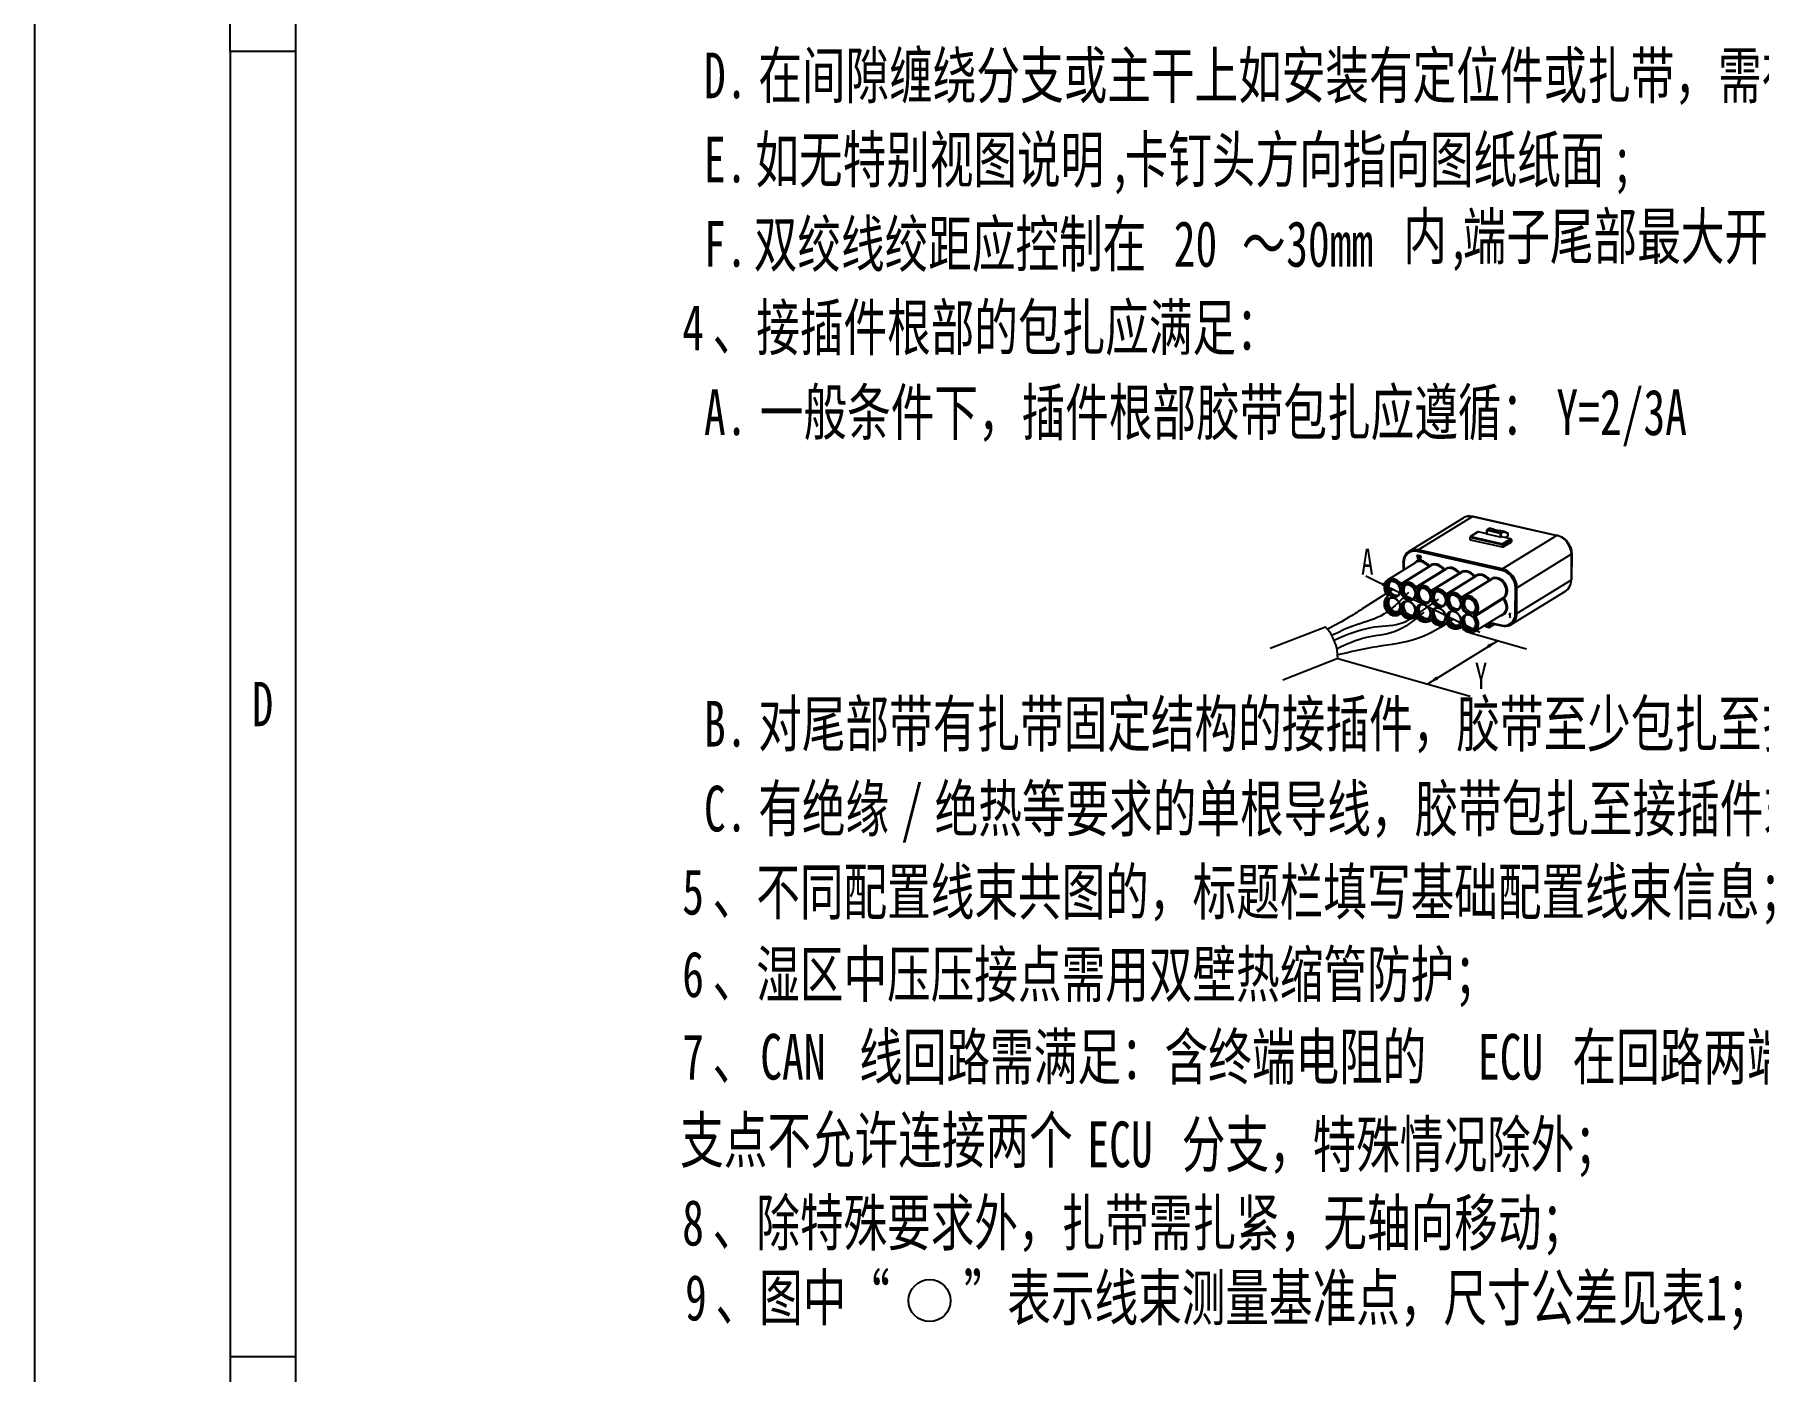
# Model space of a CAD drawing. Header units: inches. Extents: x 47316 to 59086, y 3141 to 11743.
# Drawn here: x 47316.3 to 47448.4, y 7289.1 to 7391.5 of the extents above; entities that cross this region are included whole.
import ezdxf

# ---------------------------------------------------------------- set-up
doc = ezdxf.new("R2010")
doc.units = ezdxf.units.IN
doc.header["$MEASUREMENT"] = 0
doc.styles.add('MtX_SimSun', font='')
doc.styles.get("Standard").update_dxf_attribs({"font": ''})
doc.styles.get('MtX_SimSun').set_extended_font_data('SimSun')
doc.styles.get('Standard').set_extended_font_data('SimSun')

msp = doc.modelspace()

# ---------------------------------------------------------------- hatches: boundary and pattern name
at = {"lineweight": -3}
h = msp.add_hatch(color=0, dxfattribs=at)
h.dxf.hatch_style = 2
h.paths.add_polyline_path([(47419.68, 7349.52), (47420.4, 7349), (47419.56, 7349.26)])
h = msp.add_hatch(color=0, dxfattribs=at)
h.dxf.hatch_style = 2
h.paths.add_polyline_path([(47425.91, 7346.45), (47425.06, 7346.7), (47425.78, 7346.19)])
h = msp.add_hatch(color=0, dxfattribs=at)
h.dxf.hatch_style = 2
h.paths.add_polyline_path([(47427.62, 7344.73), (47428.45, 7345.06), (47427.78, 7344.49)])
h = msp.add_hatch(color=0, dxfattribs=at)
h.dxf.hatch_style = 2
h.paths.add_polyline_path([(47423.72, 7342.32), (47423.06, 7341.73), (47423.87, 7342.08)])

# ---------------------------------------------------------------- linework, layer by layer
at = {"color": 0, "lineweight": -3}
for p, q in [((47316.34, 7710.2), (47316.34, 6869.2)), ((47336.34, 7690.2), (47336.34, 6890.2)), ((47331.34, 7390.2), (47331.34, 7437.37)), ((47336.34, 7390.2), (47331.34, 7390.2)), ((47331.34, 7390.2), (47331.34, 6890.2)), ((47421.65, 7351.9), (47425.81, 7354.47)), ((47422.33, 7352), (47426.49, 7354.57)), ((47425.81, 7354.47), (47425.92, 7354.53)), ((47425.92, 7354.53), (47426.05, 7354.57)), ((47426.05, 7354.57), (47426.18, 7354.6)), ((47426.18, 7354.6), (47426.33, 7354.6)), ((47426.33, 7354.6), (47426.48, 7354.59)), ((47426.48, 7354.59), (47426.53, 7354.58)), ((47426.49, 7354.57), (47432.97, 7353.11)), ((47426.53, 7354.58), (47433.01, 7353.12)), ((47426.31, 7352.98), (47426.31, 7352.8)), ((47426.9, 7353.38), (47426.33, 7353.03)), ((47426.34, 7352.96), (47426.33, 7352.78)), ((47426.33, 7352.78), (47428.78, 7352.23)), ((47426.34, 7352.96), (47428.78, 7352.41)), ((47426.94, 7353.38), (47426.37, 7353.03)), ((47426.37, 7353.03), (47428.81, 7352.48)), ((47427.61, 7353.23), (47426.94, 7353.38)), ((47427.61, 7353.24), (47426.95, 7353.39)), ((47427.61, 7353.22), (47427.6, 7353.5)), ((47427.62, 7353.54), (47427.81, 7353.66)), ((47427.63, 7353.21), (47427.62, 7353.49)), ((47428.62, 7353.26), (47427.62, 7353.49)), ((47428.63, 7352.98), (47427.63, 7353.21)), ((47427.64, 7353.55), (47427.84, 7353.67)), ((47428.65, 7353.32), (47427.64, 7353.55)), ((47427.84, 7353.67), (47428.07, 7353.61)), ((47427.85, 7353.67), (47428.08, 7353.62)), ((47428.01, 7353.58), (47428.07, 7353.61)), ((47428.55, 7353.46), (47428.01, 7353.58)), ((47428.54, 7353.46), (47428.03, 7353.58)), ((47428.09, 7353.61), (47428.08, 7353.62)), ((47428.09, 7353.61), (47428.32, 7353.51)), ((47428.1, 7353.56), (47428.11, 7353.56)), ((47428.11, 7353.56), (47428.12, 7353.56)), ((47428.58, 7353.49), (47428.54, 7353.46)), ((47428.61, 7353.49), (47428.55, 7353.46)), ((47428.61, 7353.49), (47428.84, 7353.44)), ((47428.62, 7353.49), (47428.85, 7353.44)), ((47428.62, 7353.26), (47428.63, 7352.98)), ((47428.84, 7353.44), (47428.65, 7353.32)), ((47428.88, 7353.39), (47428.68, 7353.27)), ((47428.68, 7353.27), (47428.7, 7352.99)), ((47428.74, 7353.01), (47428.7, 7352.99)), ((47429.42, 7352.86), (47428.74, 7353.01)), ((47429.43, 7352.86), (47428.75, 7353.01)), ((47432.97, 7353.11), (47428.81, 7350.55)), ((47428.81, 7352.48), (47429.42, 7352.86)), ((47428.85, 7353.44), (47428.86, 7353.44)), ((47429.21, 7353.29), (47428.86, 7353.44)), ((47428.86, 7352.24), (47429.47, 7352.61)), ((47428.87, 7352.42), (47429.47, 7352.79)), ((47429.23, 7353.24), (47428.88, 7353.39)), ((47429.23, 7353.08), (47429.02, 7352.95)), ((47429.23, 7353.08), (47429.23, 7353.24)), ((47429.24, 7353.09), (47429.24, 7353.24)), ((47429.47, 7352.79), (47429.47, 7352.61)), ((47429.48, 7352.8), (47429.48, 7352.62)), ((47433.01, 7353.12), (47433.15, 7353.08)), ((47433.15, 7353.08), (47433.31, 7353.01)), ((47433.31, 7353.01), (47433.45, 7352.92)), ((47433.45, 7352.92), (47433.59, 7352.81)), ((47433.59, 7352.81), (47433.72, 7352.69)), ((47433.72, 7352.69), (47433.83, 7352.55)), ((47421.21, 7351.19), (47421.24, 7351.34)), ((47421.24, 7351.34), (47421.29, 7351.48)), ((47421.29, 7351.48), (47421.36, 7351.61)), ((47421.36, 7351.61), (47421.43, 7351.72)), ((47421.43, 7351.72), (47421.53, 7351.82)), ((47421.53, 7351.82), (47421.63, 7351.9)), ((47421.63, 7351.9), (47421.65, 7351.9)), ((47422.29, 7351.59), (47422.25, 7351.55)), ((47422.25, 7351.55), (47422.25, 7351.5)), ((47422.25, 7351.5), (47422.29, 7351.54)), ((47422.28, 7351.52), (47422.25, 7351.5)), ((47428.76, 7350.44), (47422.28, 7351.89)), ((47422.28, 7351.52), (47422.29, 7351.53)), ((47422.31, 7351.6), (47422.29, 7351.59)), ((47422.32, 7351.58), (47422.29, 7351.59)), ((47422.29, 7351.54), (47422.29, 7351.31)), ((47422.29, 7351.31), (47422.32, 7351.3)), ((47422.34, 7351.59), (47422.31, 7351.6)), ((47422.34, 7351.59), (47422.32, 7351.58)), ((47422.32, 7351.3), (47422.32, 7351.58)), ((47422.34, 7351.31), (47422.32, 7351.3)), ((47428.81, 7350.55), (47422.33, 7352)), ((47422.34, 7351.31), (47422.34, 7351.59)), ((47422.51, 7351.43), (47422.36, 7351.32)), ((47422.36, 7351.32), (47422.36, 7351.29)), ((47422.36, 7351.29), (47422.55, 7351.25)), ((47422.39, 7351.54), (47422.37, 7351.53)), ((47422.37, 7351.53), (47422.37, 7351.5)), ((47422.37, 7351.5), (47422.39, 7351.5)), ((47422.42, 7351.56), (47422.39, 7351.54)), ((47422.42, 7351.55), (47422.39, 7351.54)), ((47422.39, 7351.5), (47422.4, 7351.51)), ((47422.42, 7351.51), (47422.39, 7351.5)), ((47422.4, 7351.51), (47422.42, 7351.52)), ((47422.4, 7351.31), (47422.54, 7351.41)), ((47422.43, 7351.32), (47422.4, 7351.31)), ((47422.55, 7351.28), (47422.4, 7351.31)), ((47422.44, 7351.57), (47422.42, 7351.56)), ((47422.44, 7351.57), (47422.42, 7351.55)), ((47422.45, 7351.55), (47422.42, 7351.55)), ((47422.42, 7351.51), (47422.42, 7351.52)), ((47422.42, 7351.52), (47422.45, 7351.52)), ((47422.43, 7351.32), (47422.56, 7351.42)), ((47422.58, 7351.29), (47422.43, 7351.32)), ((47422.48, 7351.56), (47422.44, 7351.57)), ((47422.48, 7351.56), (47422.45, 7351.55)), ((47422.47, 7351.54), (47422.45, 7351.55)), ((47422.45, 7351.52), (47422.47, 7351.52)), ((47422.5, 7351.56), (47422.47, 7351.54)), ((47422.51, 7351.53), (47422.47, 7351.54)), ((47422.47, 7351.52), (47422.5, 7351.5)), ((47422.5, 7351.56), (47422.48, 7351.56)), ((47422.53, 7351.54), (47422.5, 7351.56)), ((47422.5, 7351.5), (47422.51, 7351.49)), ((47422.53, 7351.54), (47422.51, 7351.53)), ((47422.53, 7351.51), (47422.51, 7351.53)), ((47422.51, 7351.49), (47422.52, 7351.47)), ((47422.52, 7351.46), (47422.51, 7351.43)), ((47422.52, 7351.47), (47422.52, 7351.46)), ((47422.55, 7351.53), (47422.53, 7351.54)), ((47422.55, 7351.53), (47422.53, 7351.51)), ((47422.55, 7351.49), (47422.53, 7351.51)), ((47422.54, 7351.41), (47422.55, 7351.43)), ((47422.56, 7351.42), (47422.54, 7351.41)), ((47422.57, 7351.5), (47422.55, 7351.53)), ((47422.57, 7351.5), (47422.55, 7351.49)), ((47422.55, 7351.46), (47422.55, 7351.49)), ((47422.58, 7351.47), (47422.55, 7351.46)), ((47422.55, 7351.45), (47422.55, 7351.46)), ((47422.58, 7351.46), (47422.55, 7351.45)), ((47422.55, 7351.43), (47422.55, 7351.45)), ((47422.57, 7351.44), (47422.55, 7351.43)), ((47422.58, 7351.29), (47422.55, 7351.28)), ((47422.55, 7351.25), (47422.55, 7351.28)), ((47422.58, 7351.26), (47422.55, 7351.25)), ((47422.56, 7351.42), (47422.57, 7351.44)), ((47422.58, 7351.47), (47422.57, 7351.5)), ((47422.57, 7351.44), (47422.58, 7351.46)), ((47422.58, 7351.46), (47422.58, 7351.47)), ((47422.58, 7351.26), (47422.58, 7351.29)), ((47428.78, 7352.41), (47428.78, 7352.23)), ((47428.87, 7352.42), (47428.86, 7352.24)), ((47429.91, 7349.1), (47434.07, 7351.67)), ((47433.83, 7352.55), (47433.92, 7352.4)), ((47433.92, 7352.4), (47434, 7352.23)), ((47434, 7352.23), (47434.05, 7352.07)), ((47434.05, 7352.07), (47434.09, 7351.89)), ((47434.07, 7351.67), (47434.06, 7349.7)), ((47434.09, 7351.89), (47434.1, 7351.73)), ((47434.1, 7351.7), (47434.09, 7349.73)), ((47434.1, 7351.73), (47434.1, 7351.7)), ((47418.32, 7350.03), (47427.06, 7345.71)), ((47422.15, 7351.04), (47420.02, 7349.72)), ((47423.13, 7350.71), (47421, 7349.4)), ((47423.31, 7350.78), (47421.18, 7349.46)), ((47421.2, 7351.04), (47421.21, 7351.19)), ((47421.2, 7351.04), (47421.2, 7350.45)), ((47421.24, 7351.01), (47421.24, 7350.48)), ((47424.29, 7350.45), (47422.16, 7349.14)), ((47424.47, 7350.51), (47422.34, 7349.2)), ((47425.45, 7350.19), (47423.32, 7348.88)), ((47425.63, 7350.25), (47423.5, 7348.94)), ((47426.61, 7349.93), (47424.48, 7348.62)), ((47426.79, 7349.99), (47424.66, 7348.68)), ((47419.75, 7349.3), (47419.73, 7349.17)), ((47419.73, 7349.17), (47419.74, 7349.04)), ((47419.74, 7349.04), (47419.77, 7348.91)), ((47419.77, 7349.4), (47419.75, 7349.3)), ((47419.82, 7349.51), (47419.77, 7349.4)), ((47419.77, 7348.91), (47419.82, 7348.78)), ((47419.87, 7349.59), (47419.82, 7349.51)), ((47419.82, 7348.78), (47419.89, 7348.65)), ((47419.93, 7349.66), (47419.87, 7349.59)), ((47419.89, 7348.65), (47419.9, 7348.63)), ((47420.02, 7349.72), (47419.93, 7349.66)), ((47421.07, 7349.38), (47421.07, 7349.38)), ((47422.23, 7349.12), (47422.23, 7349.12)), ((47423.39, 7348.86), (47423.39, 7348.86)), ((47427.77, 7349.67), (47425.64, 7348.36)), ((47427.95, 7349.73), (47425.82, 7348.42)), ((47429.47, 7346.29), (47433.63, 7348.85)), ((47429.78, 7347.13), (47429.79, 7349.09)), ((47434.06, 7349.7), (47429.9, 7347.14)), ((47429.9, 7347.14), (47429.91, 7349.1)), ((47433.63, 7348.85), (47433.74, 7348.93)), ((47433.74, 7348.93), (47433.84, 7349.03)), ((47433.84, 7349.03), (47433.92, 7349.14)), ((47433.92, 7349.14), (47433.99, 7349.27)), ((47433.99, 7349.27), (47434.04, 7349.4)), ((47434.04, 7349.4), (47434.07, 7349.55)), ((47434.07, 7349.55), (47434.09, 7349.71)), ((47434.09, 7349.71), (47434.09, 7349.73)), ((47419.76, 7348.12), (47419.73, 7348.02)), ((47419.73, 7348.02), (47419.73, 7347.89)), ((47419.73, 7347.89), (47419.74, 7347.75)), ((47419.74, 7347.75), (47419.77, 7347.62)), ((47419.8, 7348.23), (47419.76, 7348.12)), ((47419.77, 7347.62), (47419.83, 7347.49)), ((47419.85, 7348.32), (47419.8, 7348.23)), ((47419.83, 7347.49), (47419.9, 7347.37)), ((47419.91, 7348.39), (47419.85, 7348.32)), ((47419.9, 7347.37), (47419.98, 7347.26)), ((47419.98, 7348.45), (47419.91, 7348.39)), ((47419.97, 7348.53), (47419.99, 7348.5)), ((47419.99, 7348.45), (47419.98, 7348.45)), ((47419.99, 7348.5), (47419.99, 7348.47)), ((47419.99, 7348.47), (47419.99, 7348.45)), ((47424.55, 7348.6), (47424.55, 7348.6)), ((47425.71, 7348.34), (47425.71, 7348.34)), ((47425.82, 7348.42), (47425.79, 7348.41)), ((47428.85, 7348.33), (47426.72, 7347.02)), ((47428.85, 7348.25), (47426.72, 7346.94)), ((47411.01, 7344.47), (47415.23, 7346.12)), ((47419.98, 7347.26), (47420.08, 7347.17)), ((47420.08, 7347.17), (47420.18, 7347.09)), ((47420.18, 7347.09), (47420.28, 7347.04)), ((47420.28, 7347.04), (47420.4, 7346.99)), ((47420.4, 7346.99), (47420.5, 7346.97)), ((47420.5, 7346.97), (47420.62, 7346.97)), ((47420.62, 7346.97), (47420.72, 7346.98)), ((47420.72, 7346.98), (47420.82, 7347.02)), ((47420.82, 7347.02), (47420.89, 7347.05)), ((47421.03, 7347.14), (47420.89, 7347.05)), ((47421, 7347.14), (47420.99, 7347.13)), ((47421.01, 7347.14), (47421, 7347.14)), ((47421, 7347.14), (47421, 7347.14)), ((47421.03, 7347.14), (47421.01, 7347.14)), ((47421.06, 7347.11), (47421.03, 7347.14)), ((47421.09, 7347.06), (47421.06, 7347.11)), ((47421.19, 7346.95), (47421.09, 7347.06)), ((47421.3, 7346.86), (47421.19, 7346.95)), ((47421.42, 7346.79), (47421.3, 7346.86)), ((47421.52, 7346.75), (47421.42, 7346.79)), ((47421.62, 7346.72), (47421.52, 7346.75)), ((47421.74, 7346.71), (47421.62, 7346.72)), ((47421.85, 7346.72), (47421.74, 7346.71)), ((47421.96, 7346.75), (47421.85, 7346.72)), ((47422.05, 7346.79), (47421.96, 7346.75)), ((47422.19, 7346.88), (47422.05, 7346.79)), ((47422.16, 7346.88), (47422.15, 7346.87)), ((47422.17, 7346.88), (47422.16, 7346.88)), ((47422.16, 7346.88), (47422.16, 7346.88)), ((47422.19, 7346.88), (47422.17, 7346.88)), ((47422.22, 7346.85), (47422.19, 7346.88)), ((47422.25, 7346.8), (47422.22, 7346.85)), ((47422.35, 7346.69), (47422.25, 7346.8)), ((47422.46, 7346.6), (47422.35, 7346.69)), ((47422.58, 7346.53), (47422.46, 7346.6)), ((47422.68, 7346.49), (47422.58, 7346.53)), ((47422.78, 7346.46), (47422.68, 7346.49)), ((47422.9, 7346.45), (47422.78, 7346.46)), ((47423.01, 7346.46), (47422.9, 7346.45)), ((47423.12, 7346.49), (47423.01, 7346.46)), ((47423.21, 7346.53), (47423.12, 7346.49)), ((47423.34, 7346.62), (47423.21, 7346.53)), ((47423.32, 7346.62), (47423.31, 7346.61)), ((47423.33, 7346.62), (47423.32, 7346.62)), ((47423.32, 7346.62), (47423.32, 7346.62)), ((47423.35, 7346.62), (47423.33, 7346.62)), ((47423.38, 7346.59), (47423.35, 7346.62)), ((47423.41, 7346.54), (47423.38, 7346.59)), ((47423.51, 7346.43), (47423.41, 7346.54)), ((47423.61, 7346.34), (47423.51, 7346.43)), ((47423.73, 7346.27), (47423.61, 7346.34)), ((47423.84, 7346.23), (47423.73, 7346.27)), ((47423.94, 7346.2), (47423.84, 7346.23)), ((47424.06, 7346.19), (47423.94, 7346.2)), ((47424.17, 7346.2), (47424.06, 7346.19)), ((47424.28, 7346.23), (47424.17, 7346.2)), ((47424.37, 7346.27), (47424.28, 7346.23)), ((47424.5, 7346.36), (47424.37, 7346.27)), ((47424.48, 7346.36), (47424.47, 7346.35)), ((47424.48, 7346.36), (47424.47, 7346.36)), ((47424.49, 7346.36), (47424.48, 7346.36)), ((47424.51, 7346.36), (47424.49, 7346.36)), ((47424.53, 7346.33), (47424.51, 7346.36)), ((47424.57, 7346.28), (47424.53, 7346.33)), ((47424.66, 7346.17), (47424.57, 7346.28)), ((47424.77, 7346.08), (47424.66, 7346.17)), ((47424.89, 7346.01), (47424.77, 7346.08)), ((47424.99, 7345.97), (47424.89, 7346.01)), ((47425.1, 7345.94), (47424.99, 7345.97)), ((47425.44, 7345.97), (47425.33, 7345.94)), ((47425.53, 7346.01), (47425.44, 7345.97)), ((47425.66, 7346.1), (47425.53, 7346.01)), ((47425.64, 7346.1), (47425.63, 7346.09)), ((47425.64, 7346.1), (47425.63, 7346.1)), ((47425.65, 7346.1), (47425.64, 7346.1)), ((47425.67, 7346.09), (47425.65, 7346.1)), ((47425.69, 7346.07), (47425.67, 7346.09)), ((47425.71, 7346.05), (47425.69, 7346.07)), ((47425.8, 7345.94), (47425.71, 7346.05)), ((47428.81, 7347.06), (47426.68, 7345.75)), ((47427.48, 7346.24), (47427.48, 7346.18)), ((47427.49, 7346.18), (47427.48, 7346.18)), ((47427.48, 7346.18), (47427.48, 7346.18)), ((47427.5, 7346.18), (47427.49, 7346.18)), ((47427.49, 7346.18), (47427.49, 7346.18)), ((47427.53, 7346.18), (47427.5, 7346.18)), ((47427.52, 7346.14), (47427.53, 7346.18)), ((47427.52, 7346.13), (47427.52, 7346.14)), ((47427.53, 7346.13), (47427.52, 7346.13)), ((47427.53, 7346.27), (47427.53, 7346.18)), ((47427.53, 7346.18), (47427.73, 7346.13)), ((47427.53, 7346.13), (47427.78, 7346.07)), ((47427.53, 7346.13), (47427.53, 7346.13)), ((47427.73, 7346.13), (47427.74, 7346.33)), ((47427.73, 7346.13), (47427.75, 7346.1)), ((47427.77, 7346.12), (47427.73, 7346.13)), ((47427.75, 7346.1), (47427.77, 7346.08)), ((47427.8, 7346.11), (47427.77, 7346.12)), ((47427.77, 7346.08), (47427.78, 7346.07)), ((47427.84, 7346.11), (47427.8, 7346.11)), ((47428.21, 7346.31), (47427.84, 7346.08)), ((47427.86, 7346.12), (47427.84, 7346.11)), ((47427.86, 7346.44), (47428.74, 7346.24)), ((47427.86, 7346.34), (47427.92, 7346.37)), ((47427.86, 7346.12), (47427.86, 7346.34)), ((47428.18, 7346.31), (47427.86, 7346.12)), ((47427.89, 7346.38), (47428.77, 7346.18)), ((47428.77, 7346.18), (47428.91, 7346.16)), ((47428.91, 7346.16), (47429.06, 7346.16)), ((47429.06, 7346.16), (47429.2, 7346.18)), ((47429.2, 7346.18), (47429.33, 7346.22)), ((47429.35, 7347.13), (47429.32, 7347.09)), ((47429.32, 7347.09), (47429.32, 7347.04)), ((47429.32, 7347.04), (47429.35, 7347.08)), ((47429.34, 7347.06), (47429.32, 7347.04)), ((47429.33, 7346.22), (47429.45, 7346.27)), ((47429.34, 7347.06), (47429.35, 7347.07)), ((47429.37, 7347.14), (47429.35, 7347.13)), ((47429.38, 7347.12), (47429.35, 7347.13)), ((47429.35, 7347.08), (47429.35, 7346.85)), ((47429.35, 7346.85), (47429.38, 7346.84)), ((47429.4, 7347.13), (47429.37, 7347.14)), ((47429.4, 7347.13), (47429.38, 7347.12)), ((47429.38, 7346.84), (47429.38, 7347.12)), ((47429.4, 7346.85), (47429.38, 7346.84)), ((47429.4, 7346.85), (47429.4, 7347.13)), ((47429.45, 7346.27), (47429.47, 7346.29)), ((47428.45, 7345.05), (47423.05, 7341.73)), ((47425.22, 7345.93), (47425.1, 7345.94)), ((47425.33, 7345.94), (47425.22, 7345.93)), ((47425.9, 7345.85), (47425.8, 7345.94)), ((47426.01, 7345.77), (47425.9, 7345.85)), ((47426.13, 7345.71), (47426.01, 7345.77)), ((47426.25, 7345.68), (47426.13, 7345.71)), ((47426.25, 7345.68), (47430.65, 7344.43)), ((47426.38, 7345.67), (47426.25, 7345.68)), ((47426.48, 7345.67), (47426.38, 7345.67)), ((47426.59, 7345.7), (47426.48, 7345.67)), ((47426.68, 7345.75), (47426.59, 7345.7)), ((47416.18, 7343.68), (47411.97, 7342.03)), ((47416.18, 7343.68), (47426.32, 7340.8)), ((47336.34, 7290.2), (47331.34, 7290.2))]:
    msp.add_line(p, q, dxfattribs=at)
msp.add_circle((47384.91, 7294.5), 1.61, dxfattribs=at)
for centre, radius, start, end in [((47426.37, 7352.98), 0.06, 121.6329, 179.7235), ((47426.93, 7353.33), 0.06, 77.3398, 121.6329), ((47427.64, 7353.5), 0.045, 121.6295, 182.5609), ((47427.84, 7353.62), 0.045, 77.3408, 121.6329), ((47428.02, 7353.49), 0.0846, 77.8028, 95.4351), ((47428.54, 7353.45), 0.0128, 28.1467, 68.043), ((47428.61, 7353.45), 0.045, 77.3391, 121.6329), ((47429.19, 7353.24), 0.045, 359.7235, 66.5659), ((47429.42, 7352.8), 0.06, 359.7235, 77.3391), ((47420.75, 7349.19), 1.02, 213.7071, 220.6121), ((47421.47, 7348.99), 0.558, 121.6507, 135.6047), ((47422.63, 7348.73), 0.558, 121.6507, 135.6047), ((47423.79, 7348.47), 0.558, 121.6507, 135.6047), ((47424.95, 7348.21), 0.558, 121.6507, 135.6047), ((47426.11, 7347.95), 0.56, 124.9232, 135.5891), ((47412.7, 7343.73), 3.48, 359.2553, 43.4381), ((47427.54, 7346.18), 0.0602, 179.7018, 257.3656), ((47427.8, 7346.14), 0.0712, 256.4142, 301.0924), ((47427.89, 7346.36), 0.0184, 71.7983, 111.3566)]:
    msp.add_arc(centre, radius, start, end, dxfattribs=at)
for centre, major_axis, ratio, start_param, end_param in [((47426.49, 7353.37), (0.68, -1.1), 0.798879, 2.479583, 3.141668), ((47426.49, 7354.4), (0.039, 0.176), 0.474432, 0, 0.433465), ((47426.37, 7352.98), (-0.06, 0.0003), 0.369739, 0, 1.034895), ((47426.37, 7352.8), (-0.06, 0.0003), 0.369739, 0, 1.034895), ((47426.37, 7352.98), (-0.0315, 0.0511), 0.798879, 5.621176, 6.283035), ((47426.37, 7352.98), (-0.0131, -0.0586), 0.474432, 3.575058, 5.145854), ((47426.93, 7353.33), (-0.0315, 0.0511), 0.798879, 5.621176, 6.283261), ((47426.93, 7353.33), (0.0131, 0.0586), 0.474432, 0.000118, 0.433465), ((47427.64, 7353.5), (0.045, 0.002), 0.437959, 3.141593, 4.156456), ((47427.65, 7353.22), (-0.045, 0.0001), 0.370411, 0.016104, 1.032687), ((47427.64, 7353.5), (0.0236, -0.0383), 0.798879, 2.479583, 3.141593), ((47427.64, 7353.5), (0.0099, 0.0439), 0.474432, 0.433465, 2.091528), ((47427.84, 7353.62), (0.0236, -0.0383), 0.798879, 2.479583, 3.141668), ((47427.84, 7353.62), (-0.0099, -0.0439), 0.474432, 3.32729, 3.575058), ((47427.84, 7353.62), (-0.0099, -0.0439), 0.474432, 3.141654, 3.264998), ((47428.07, 7353.57), (-0.0099, -0.0439), 0.474432, 3.141654, 3.575058), ((47428.07, 7353.57), (0.0236, -0.0383), 0.798879, 0.908787, 2.479583), ((47428.07, 7353.57), (-0.0179, -0.0413), 0.876721, 1.736241, 3.141708), ((47428.61, 7353.45), (-0.0236, 0.0383), 0.798879, 5.621176, 6.283261), ((47428.61, 7353.45), (0.0099, 0.0439), 0.474432, 0, 0.433465), ((47428.65, 7353.28), (0.0099, 0.0439), 0.474432, 0.433465, 2.091528), ((47428.65, 7353.28), (-0.045, -0.002), 0.437959, 1.014863, 2.58566), ((47428.66, 7352.99), (0.045, -0.0001), 0.370411, 4.17428, 5.745076), ((47428.65, 7353.28), (-0.0236, 0.0383), 0.798879, 4.05038, 5.621176), ((47428.74, 7352.95), (0.0131, 0.0586), 0.474432, 0, 0.433465), ((47428.84, 7353.4), (-0.0236, 0.0383), 0.798879, 4.05038, 5.621176), ((47428.84, 7353.4), (0.0099, 0.0439), 0.474432, 0.21995, 0.433465), ((47428.84, 7353.4), (0.0099, 0.0439), 0.474432, 0, 0.157658), ((47428.84, 7353.4), (0.0179, 0.0413), 0.876721, 4.877833, 6.2833), ((47429.19, 7353.24), (0.0179, 0.0413), 0.876721, 4.877833, 6.283328), ((47429.19, 7353.24), (0.045, -0.0002), 0.369739, 5.747284, 6.283185), ((47429.19, 7353.09), (-0.045, 0.0002), 0.369739, 2.605691, 3.141593), ((47429.42, 7352.8), (0.0131, 0.0586), 0.474432, 0, 0.433465), ((47429.42, 7352.8), (0.0315, -0.0511), 0.798879, 0.908787, 2.479583), ((47429.42, 7352.8), (-0.06, 0.0003), 0.369739, 2.605691, 3.141593), ((47429.42, 7352.62), (-0.06, 0.0003), 0.369739, 2.605691, 3.141593), ((47432.97, 7352.95), (-0.039, -0.176), 0.474432, 3.141593, 3.575058), ((47432.97, 7351.91), (0.68, -1.1), 0.798879, 0.908787, 2.479583), ((47422.28, 7350.78), (0.63, -1.02), 0.798879, 2.479583, 4.05038), ((47422.32, 7350.81), (0.68, -1.1), 0.798879, 2.479583, 3.141668), ((47422.33, 7351.92), (0.0197, 0.0878), 0.474432, 0.433465, 2.004262), ((47428.81, 7352.43), (-0.0131, -0.0586), 0.474432, 3.575058, 5.145854), ((47428.81, 7352.43), (-0.06, 0.0003), 0.369739, 1.034895, 2.605691), ((47428.81, 7352.25), (-0.06, 0.0003), 0.369739, 1.034895, 2.605691), ((47428.81, 7352.43), (0.0315, -0.0511), 0.798879, 0.908787, 2.479583), ((47433.92, 7351.7), (0.18, -0.001), 0.369739, 5.747284, 6.283185), ((47421.29, 7351.04), (-0.09, 0.0004), 0.369739, 0, 1.034895), ((47422.62, 7350.35), (-0.468, 0.76), 0.798879, 4.763533, 6.651951), ((47422.58, 7350.33), (-0.437, 0.709), 0.798879, 4.763533, 6.283214), ((47423.17, 7350.74), (-0.0498, -0.0335), 0.030749, 0.644739, 2.215535), ((47423.17, 7350.74), (-0.0315, 0.0511), 0.798879, 1.621941, 2.370486), ((47423.77, 7350.09), (-0.468, 0.76), 0.798879, 4.763533, 6.478819), ((47423.17, 7350.74), (0.0428, -0.042), 0.590018, 0.605431, 1.42547), ((47423.74, 7350.07), (-0.437, 0.709), 0.798879, 4.763533, 6.283294), ((47424.33, 7350.48), (-0.0498, -0.0335), 0.030749, 0.644739, 2.215535), ((47424.33, 7350.48), (-0.0315, 0.0511), 0.798879, 1.621941, 2.370486), ((47424.93, 7349.82), (-0.468, 0.76), 0.798879, 4.763533, 6.478819), ((47424.33, 7350.48), (0.0428, -0.042), 0.590018, 0.605431, 1.42547), ((47424.9, 7349.81), (-0.437, 0.709), 0.798879, 4.763533, 6.283294), ((47425.49, 7350.22), (-0.0498, -0.0335), 0.030749, 0.644739, 2.215535), ((47425.49, 7350.22), (-0.0315, 0.0511), 0.798879, 1.621941, 2.370486), ((47426.09, 7349.56), (-0.468, 0.76), 0.798879, 4.763533, 6.478819), ((47425.49, 7350.22), (0.0428, -0.042), 0.590018, 0.605431, 1.42547), ((47426.06, 7349.55), (-0.437, 0.709), 0.798879, 4.763533, 6.283294), ((47426.65, 7349.96), (-0.0498, -0.0335), 0.030749, 0.644739, 2.215535), ((47426.65, 7349.96), (-0.0315, 0.0511), 0.798879, 1.621941, 2.370486), ((47427.25, 7349.3), (-0.468, 0.76), 0.798879, 4.763533, 6.478819), ((47426.65, 7349.96), (0.0428, -0.042), 0.590018, 0.605431, 1.42547), ((47427.22, 7349.28), (-0.437, 0.709), 0.798879, 4.763533, 6.283294), ((47428.41, 7349.04), (-0.468, 0.76), 0.798879, 3.192737, 6.478819), ((47428.81, 7350.47), (0.0197, 0.0878), 0.474432, 0.433465, 2.004262), ((47428.76, 7349.32), (0.63, -1.02), 0.798879, 0.908787, 2.479583), ((47428.8, 7349.35), (0.68, -1.1), 0.798879, 0.908787, 2.479583), ((47420.43, 7349), (-0.405, 0.658), 0.798879, 4.763533, 8.049615), ((47420.43, 7349), (0.342, -0.556), 0.798879, 2.479583425205964, 8.762768732385549), ((47420.46, 7349.02), (-0.311, 0.504), 0.798879, 0.000076, 2.479583), ((47420.46, 7349.02), (-0.437, 0.709), 0.798879, 4.763533, 6.283214), ((47420.58, 7349.09), (-0.311, 0.504), 0.798879, 0.153087, 2.988505), ((47420.46, 7349.02), (-0.311, 0.504), 0.798879, 5.621176, 6.283261), ((47420.46, 7349.02), (-0.311, 0.504), 0.798879, 3.141668, 5.621176), ((47420.96, 7349.37), (-0.0498, -0.0335), 0.030749, 3.786331, 5.357128), ((47421.01, 7349.41), (0.063, -0.102), 0.798879, 4.763533, 6.478819), ((47421.04, 7349.43), (-0.0315, 0.0511), 0.798879, 1.621941, 3.141701), ((47421.59, 7348.74), (0.342, -0.556), 0.798879, 2.479583425205964, 8.762768732385549), ((47421.12, 7349.34), (0.0428, -0.042), 0.590018, 3.141476, 4.567062), ((47421.62, 7348.76), (-0.311, 0.504), 0.798879, 0.000076, 2.479583), ((47421.59, 7348.74), (-0.405, 0.658), 0.798879, 4.763533, 6.478819), ((47421.62, 7348.76), (-0.437, 0.709), 0.798879, 4.763533, 6.283067), ((47421.74, 7348.83), (-0.311, 0.504), 0.798879, 0.153087, 2.988505), ((47421.62, 7348.76), (-0.311, 0.504), 0.798879, 5.621176, 6.283261), ((47421.62, 7348.76), (-0.311, 0.504), 0.798879, 3.141668, 5.621176), ((47422.12, 7349.11), (-0.0498, -0.0335), 0.030749, 3.786331, 5.357128), ((47422.17, 7349.15), (0.063, -0.102), 0.798879, 4.763533, 6.478819), ((47422.2, 7349.17), (-0.0315, 0.0511), 0.798879, 1.621941, 3.141701), ((47422.74, 7348.48), (0.342, -0.556), 0.798879, 2.479583425205964, 8.762768732385549), ((47422.28, 7349.08), (0.0428, -0.042), 0.590018, 3.141476, 4.567062), ((47422.78, 7348.5), (-0.311, 0.504), 0.798879, 0.000076, 2.479583), ((47422.74, 7348.48), (-0.405, 0.658), 0.798879, 4.763533, 6.478819), ((47422.78, 7348.5), (-0.437, 0.709), 0.798879, 4.763533, 6.283067), ((47422.9, 7348.57), (-0.311, 0.504), 0.798879, 0.153087, 2.988505), ((47422.78, 7348.5), (-0.311, 0.504), 0.798879, 5.621176, 6.283261), ((47422.78, 7348.5), (-0.311, 0.504), 0.798879, 3.141668, 5.621176), ((47423.28, 7348.85), (-0.0498, -0.0335), 0.030749, 3.786331, 5.357128), ((47423.33, 7348.89), (0.063, -0.102), 0.798879, 4.763533, 6.478819), ((47423.36, 7348.91), (-0.0315, 0.0511), 0.798879, 1.621941, 3.141701), ((47423.9, 7348.22), (0.342, -0.556), 0.798879, 2.479583425205964, 8.762768732385549), ((47423.44, 7348.82), (0.0428, -0.042), 0.590018, 3.141476, 4.567062), ((47423.94, 7348.23), (-0.311, 0.504), 0.798879, 0.000076, 2.479583), ((47423.9, 7348.22), (-0.405, 0.658), 0.798879, 4.763533, 6.478819), ((47423.94, 7348.23), (-0.437, 0.709), 0.798879, 4.763533, 6.283067), ((47424.06, 7348.31), (-0.311, 0.504), 0.798879, 0.153087, 2.988505), ((47423.94, 7348.23), (-0.311, 0.504), 0.798879, 5.621176, 6.283261), ((47423.94, 7348.23), (-0.311, 0.504), 0.798879, 3.141668, 5.621176), ((47424.44, 7348.59), (-0.0498, -0.0335), 0.030749, 3.786331, 5.357128), ((47424.52, 7348.65), (-0.0315, 0.0511), 0.798879, 1.621941, 3.141701), ((47425.06, 7347.96), (0.342, -0.556), 0.798879, 2.479583425205964, 8.762768732385549), ((47425.06, 7347.96), (-0.405, 0.658), 0.798879, 4.763533, 6.478819), ((47425.09, 7347.97), (-0.437, 0.709), 0.798879, 4.763533, 6.283067), ((47426.25, 7347.71), (-0.437, 0.709), 0.798879, 3.192737, 6.283185), ((47427.8, 7349.7), (-0.0498, -0.0335), 0.030749, 0.644739, 2.215535), ((47427.8, 7349.7), (-0.0315, 0.0511), 0.798879, 1.621941, 2.370486), ((47427.8, 7349.7), (0.0428, -0.042), 0.590018, 0.605431, 1.42547), ((47428.38, 7349.02), (-0.437, 0.709), 0.798879, 3.192737, 6.283185), ((47429.83, 7349.12), (0.09, -0.0004), 0.369739, 4.176487, 5.747284), ((47432.96, 7349.95), (0.68, -1.1), 0.798879, 0.000076, 0.908787), ((47433.91, 7349.74), (-0.18, 0.001), 0.369739, 2.605691, 3.141593), ((47420.42, 7347.74), (-0.405, 0.658), 0.798879, 0.051144, 3.337226), ((47420.42, 7347.74), (0.342, -0.556), 0.798879, 5.621176, 11.904361), ((47420.45, 7347.76), (-0.311, 0.504), 0.798879, 0.000076, 2.479583), ((47420.02, 7348.57), (0.0455, 0.0391), 0.116923, 2.206934, 3.141593), ((47420.02, 7348.4), (0.0347, -0.049), 0.600705, 3.103121, 4.673917), ((47419.92, 7348.48), (-0.063, 0.102), 0.798879, 3.192737, 4.908023), ((47420.57, 7347.84), (-0.311, 0.504), 0.798879, 0.153087, 0.908787), ((47420.57, 7347.84), (-0.311, 0.504), 0.798879, 0.908787, 2.988505), ((47420.45, 7347.76), (-0.311, 0.504), 0.798879, 5.621176, 6.283261), ((47420.46, 7349.02), (-0.311, 0.504), 0.798879, 2.479583, 3.141668), ((47420.45, 7347.76), (-0.311, 0.504), 0.798879, 3.141668, 5.621176), ((47421.58, 7347.48), (0.342, -0.556), 0.798879, 5.621176, 11.904361), ((47421.61, 7347.5), (-0.311, 0.504), 0.798879, 0.000076, 2.479583), ((47421.73, 7347.58), (-0.311, 0.504), 0.798879, 0.153087, 0.908787), ((47421.73, 7347.58), (-0.311, 0.504), 0.798879, 0.908787, 2.988505), ((47421.61, 7347.5), (-0.311, 0.504), 0.798879, 5.621176, 6.283261), ((47421.62, 7348.76), (-0.311, 0.504), 0.798879, 2.479583, 3.141668), ((47421.61, 7347.5), (-0.311, 0.504), 0.798879, 3.141668, 5.621176), ((47422.74, 7347.22), (0.342, -0.556), 0.798879, 5.621176, 11.904361), ((47422.77, 7347.24), (-0.311, 0.504), 0.798879, 0.000076, 2.479583), ((47422.89, 7347.32), (-0.311, 0.504), 0.798879, 0.153087, 0.908787), ((47422.89, 7347.32), (-0.311, 0.504), 0.798879, 0.908787, 2.988505), ((47422.77, 7347.24), (-0.311, 0.504), 0.798879, 5.621176, 6.283261), ((47422.78, 7348.5), (-0.311, 0.504), 0.798879, 2.479583, 3.141668), ((47422.77, 7347.24), (-0.311, 0.504), 0.798879, 3.141668, 5.621176), ((47423.9, 7346.96), (0.342, -0.556), 0.798879, 5.621176, 11.904361), ((47423.93, 7346.98), (-0.311, 0.504), 0.798879, 0.000076, 2.479583), ((47424.05, 7347.06), (-0.311, 0.504), 0.798879, 0.153087, 0.908787), ((47423.93, 7346.98), (-0.311, 0.504), 0.798879, 5.621176, 6.283261), ((47423.94, 7348.23), (-0.311, 0.504), 0.798879, 2.479583, 3.141668), ((47423.93, 7346.98), (-0.311, 0.504), 0.798879, 3.141668, 5.621176), ((47424.49, 7348.63), (0.063, -0.102), 0.798879, 4.763533, 6.478819), ((47425.06, 7346.7), (0.342, -0.556), 0.798879, 5.621176, 11.904361), ((47424.6, 7348.56), (0.0428, -0.042), 0.590018, 3.141476, 4.567062), ((47425.09, 7347.97), (-0.311, 0.504), 0.798879, 0.000076, 2.479583), ((47425.22, 7348.05), (-0.311, 0.504), 0.798879, 0.153087, 2.988505), ((47425.09, 7347.97), (-0.311, 0.504), 0.798879, 5.621176, 6.283261), ((47425.09, 7346.72), (-0.311, 0.504), 0.798879, 5.621176, 6.283261), ((47425.09, 7347.97), (-0.311, 0.504), 0.798879, 2.479583, 3.141668), ((47425.09, 7347.97), (-0.311, 0.504), 0.798879, 3.141668, 5.621176), ((47425.6, 7348.33), (-0.0498, -0.0335), 0.030749, 3.786331, 5.357128), ((47425.65, 7348.37), (0.063, -0.102), 0.798879, 4.763533, 6.478819), ((47425.68, 7348.39), (-0.0315, 0.0511), 0.798879, 1.621941, 3.141701), ((47426.22, 7347.69), (0.342, -0.556), 0.798879, 2.479583425205964, 8.762768732385549), ((47425.75, 7348.3), (0.0428, -0.042), 0.590018, 3.141476, 4.567062), ((47426.25, 7347.71), (-0.311, 0.504), 0.798879, 0.000076, 2.479583), ((47426.22, 7347.69), (-0.405, 0.658), 0.798879, 3.192737, 6.478819), ((47426.38, 7347.79), (-0.311, 0.504), 0.798879, 0.153087, 2.988505), ((47426.25, 7347.71), (-0.311, 0.504), 0.798879, 5.621176, 6.283261), ((47426.25, 7347.71), (-0.311, 0.504), 0.798879, 3.141668, 5.621176), ((47428.41, 7347.79), (-0.468, 0.76), 0.798879, 2.772827, 4.908023), ((47428.38, 7347.77), (-0.437, 0.709), 0.798879, 3.141621, 4.908023), ((47428.88, 7348.28), (-0.0315, 0.0511), 0.798879, 0.051144, 1.76643), ((47428.88, 7348.28), (-0.0347, 0.049), 0.600705, 4.673917, 6.244714), ((47428.88, 7348.28), (-0.0455, -0.0391), 0.116923, 0.636138, 2.206934), ((47420.45, 7347.76), (-0.311, 0.504), 0.798879, 2.479583, 3.141668), ((47420.45, 7347.76), (-0.437, 0.709), 0.798879, 3.141593, 3.337226), ((47421, 7347.07), (0.063, -0.102), 0.798879, 1.621941, 3.337226), ((47420.95, 7347.18), (-0.0428, 0.042), 0.590018, 1.42547, 2.996266), ((47421.03, 7347.09), (-0.0315, 0.0511), 0.798879, 0.000109, 0.195634), ((47421.11, 7347.14), (0.0498, 0.0335), 0.030749, 2.215535, 3.141593), ((47421.58, 7347.48), (-0.405, 0.658), 0.798879, 1.621941, 3.337226), ((47421.61, 7347.5), (-0.311, 0.504), 0.798879, 2.479583, 3.141668), ((47421.61, 7347.5), (-0.437, 0.709), 0.798879, 3.141474, 3.337226), ((47422.16, 7346.81), (0.063, -0.102), 0.798879, 1.621941, 3.337226), ((47422.11, 7346.92), (-0.0428, 0.042), 0.590018, 1.42547, 2.996266), ((47422.19, 7346.83), (-0.0315, 0.0511), 0.798879, 0.000109, 0.195634), ((47422.27, 7346.88), (0.0498, 0.0335), 0.030749, 2.215535, 3.141593), ((47422.74, 7347.22), (-0.405, 0.658), 0.798879, 1.621941, 3.337226), ((47422.77, 7347.24), (-0.311, 0.504), 0.798879, 2.479583, 3.141668), ((47422.77, 7347.24), (-0.437, 0.709), 0.798879, 3.141474, 3.337226), ((47423.32, 7346.55), (0.063, -0.102), 0.798879, 1.621941, 3.337226), ((47423.27, 7346.66), (-0.0428, 0.042), 0.590018, 1.42547, 2.996266), ((47423.35, 7346.57), (-0.0315, 0.0511), 0.798879, 0.000109, 0.195634), ((47423.42, 7346.62), (0.0498, 0.0335), 0.030749, 2.215535, 3.141593), ((47423.9, 7346.96), (-0.405, 0.658), 0.798879, 1.621941, 3.337226), ((47424.05, 7347.06), (-0.311, 0.504), 0.798879, 0.908787, 2.988505), ((47423.93, 7346.98), (-0.311, 0.504), 0.798879, 2.479583, 3.141668), ((47423.93, 7346.98), (-0.437, 0.709), 0.798879, 3.141474, 3.337226), ((47424.48, 7346.29), (0.063, -0.102), 0.798879, 1.621941, 3.337226), ((47424.43, 7346.4), (-0.0428, 0.042), 0.590018, 1.42547, 2.996266), ((47424.51, 7346.31), (-0.0315, 0.0511), 0.798879, 0.000109, 0.195634), ((47424.58, 7346.36), (0.0498, 0.0335), 0.030749, 2.215535, 3.141593), ((47425.09, 7346.72), (-0.311, 0.504), 0.798879, 0.000076, 2.479583), ((47425.06, 7346.7), (-0.405, 0.658), 0.798879, 1.621941, 3.337226), ((47425.21, 7346.8), (-0.311, 0.504), 0.798879, 0.153087, 0.908787), ((47425.21, 7346.8), (-0.311, 0.504), 0.798879, 0.908787, 2.988505), ((47425.09, 7346.72), (-0.311, 0.504), 0.798879, 3.141668, 5.621176), ((47425.09, 7346.72), (-0.311, 0.504), 0.798879, 2.479583, 3.141668), ((47425.09, 7346.72), (-0.437, 0.709), 0.798879, 3.141474, 3.337226), ((47425.63, 7346.03), (0.063, -0.102), 0.798879, 1.621941, 3.337226), ((47425.59, 7346.14), (-0.0428, 0.042), 0.590018, 1.42547, 2.996266), ((47425.67, 7346.05), (-0.0315, 0.0511), 0.798879, 0.000109, 0.195634), ((47426.22, 7346.44), (0.342, -0.556), 0.798879, 5.621176, 11.904361), ((47425.74, 7346.1), (0.0498, 0.0335), 0.030749, 2.215535, 3.141593), ((47426.25, 7346.46), (-0.311, 0.504), 0.798879, 0.000076, 2.479583), ((47426.22, 7346.44), (-0.405, 0.658), 0.798879, 1.621941, 4.908023), ((47426.37, 7346.54), (-0.311, 0.504), 0.798879, 0.153087, 0.908787), ((47426.37, 7346.54), (-0.311, 0.504), 0.798879, 0.908787, 2.988505), ((47426.25, 7346.46), (-0.311, 0.504), 0.798879, 5.621176, 6.283261), ((47426.25, 7347.71), (-0.311, 0.504), 0.798879, 2.479583, 3.141668), ((47426.25, 7346.46), (-0.311, 0.504), 0.798879, 3.141668, 5.621176), ((47426.72, 7346.96), (0.063, -0.102), 0.798879, 3.192737, 4.908023), ((47426.69, 7347.07), (-0.0347, 0.049), 0.600705, 1.532325, 3.103121), ((47426.68, 7346.9), (-0.0455, -0.0391), 0.116923, 3.77773, 5.348527), ((47426.25, 7346.46), (-0.437, 0.709), 0.798879, 3.141621, 4.908023), ((47426.75, 7346.97), (-0.0315, 0.0511), 0.798879, 0.051144, 1.76643), ((47427.86, 7346.3), (0.079, -0.128), 0.798879, 2.479583, 4.05038), ((47427.78, 7346.36), (0.09, -0.0004), 0.369739, 4.176487, 5.747284), ((47427.81, 7346.13), (-0.0315, 0.0511), 0.798879, 3.141668, 4.05038), ((47427.91, 7346.47), (-0.0197, -0.0878), 0.474432, 5.145854, 6.283185), ((47427.91, 7346.33), (0.0315, -0.0511), 0.798879, 3.141668, 4.05038), ((47428.75, 7347.36), (0.63, -1.02), 0.798879, 5.621176, 7.191972), ((47428.79, 7346.27), (-0.0197, -0.0878), 0.474432, 5.145854, 6.283185), ((47428.79, 7347.39), (0.68, -1.1), 0.798879, 0.000076, 0.908787), ((47429.82, 7347.15), (0.09, -0.0004), 0.369739, 4.176487, 5.747284), ((47426.25, 7346.46), (-0.311, 0.504), 0.798879, 2.479583, 3.141668)]:
    msp.add_ellipse(centre, major_axis=major_axis, ratio=ratio, start_param=start_param, end_param=end_param, dxfattribs=at)
for points, knots in [([(47420.43, 7349), (47419.68, 7348.52), (47418.56, 7347.82), (47416.92, 7346.74), (47415.97, 7346.23), (47415.39, 7345.93)], [0, 0, 0, 0, 2.656687, 3.956572, 5.893151, 5.893151, 5.893151, 5.893151]), ([(47421.59, 7348.74), (47420.92, 7348.05), (47419.73, 7346.81), (47417.46, 7346.3), (47416.26, 7345.71), (47415.73, 7345.44)], [0, 0, 0, 0, 2.793289, 5.032882, 6.801302, 6.801302, 6.801302, 6.801302]), ([(47423.9, 7348.22), (47423.45, 7347.92), (47422.55, 7347.34), (47421.09, 7346.13), (47418.6, 7346.22), (47416.9, 7345.51), (47415.91, 7345.07)], [0, 0, 0, 0, 1.618973, 3.240412, 5.490413, 8.717788, 8.717788, 8.717788, 8.717788]), ([(47422.77, 7347.24), (47422.06, 7346.63), (47420.78, 7345.53), (47418.25, 7345.42), (47416.85, 7344.77), (47416.12, 7344.41)], [0, 0, 0, 0, 2.722782, 4.89797, 7.326651, 7.326651, 7.326651, 7.326651]), ([(47425.06, 7346.7), (47424.16, 7346.13), (47422.36, 7344.98), (47419.19, 7344.65), (47417.17, 7344.19), (47416.18, 7343.96)], [0, 0, 0, 0, 3.153959, 6.316485, 9.380542, 9.380542, 9.380542, 9.380542])]:
    msp.add_open_spline(points, degree=3, knots=knots, dxfattribs=at)

# ---------------------------------------------------------------- texts
at = {"color": 0, "lineweight": -3, "width": 0.7}
for s, height, p in [(' D.', 3.5, (47365.96, 7386.61)), ('在间隙缠绕分支或主干上如安装有定位件或扎带，需在相应安装位置紧密缠绕', 3.5, (47371.79, 7386.61)), (' E.', 3.5, (47365.96, 7380.16)), ('如无特别视图说明', 3.5, (47371.56, 7380.16)), ('卡钉头方向指向图纸纸面', 3.5, (47399.85, 7380.16)), (';', 3.5, (47437.14, 7380.16)), (',', 3.5, (47398.68, 7380.16)), ('双绞线绞距应控制在', 3.5, (47371.44, 7373.7)), ('内', 3.5, (47421.2, 7374.28)), ('端子尾部最大开叉距离不应超过', 3.5, (47425.75, 7374.28)), (' F.', 3.5, (47365.96, 7373.7)), (' 20', 3.5, (47401.95, 7373.7)), ('30mm ', 3.5, (47412.23, 7373.7)), ('～', 3.5, (47408.84, 7373.7)), (',', 3.5, (47424.59, 7374.28)), ('、接插件根部的包扎应满足：', 3.5, (47368.29, 7367.3)), ('4', 3.5, (47365.96, 7367.3)), ('一般条件下，插件根部胶带包扎应遵循：', 3.5, (47371.91, 7360.8)), ('Y=2/3A', 3.5, (47432.93, 7360.8)), (' A.', 3.5, (47365.96, 7360.8)), ('A', 2, (47417.97, 7350.1)), ('Y', 2, (47426.68, 7341.36)), ('对尾部带有扎带固定结构的接插件，胶带至少包扎至扎带位置；', 3.5, (47371.79, 7336.94)), (' B.', 3.5, (47365.96, 7336.94)), ('有绝缘', 3.5, (47371.79, 7330.44)), ('/', 3.5, (47382.73, 7330.44)), ('绝热等要求的单根导线，胶带包扎至接插件末端。', 3.5, (47385.3, 7330.44)), (' C.', 3.5, (47365.96, 7330.44)), ('、不同配置线束共图的，标题栏填写基础配置线束信息；', 3.5, (47368.29, 7324.07)), ('5', 3.5, (47365.96, 7324.07)), ('6', 3.5, (47365.96, 7317.75)), ('、湿区中压压接点需用双壁热缩管防护；', 3.5, (47368.29, 7317.75)), ('7', 3.5, (47365.96, 7311.43)), ('CAN', 3.5, (47371.94, 7311.43)), ('线回路需满足：含终端电阻的', 3.5, (47379.52, 7311.43)), ('ECU', 3.5, (47426.92, 7311.43)), ('在回路两端，其余', 3.5, (47434.16, 7311.43)), ('、', 3.5, (47368.29, 7311.43)), ('支点不允许连接两个', 3.5, (47365.8, 7305.05)), ('ECU', 3.5, (47397, 7304.72)), ('分支，特殊情况除外；', 3.5, (47404.23, 7304.72)), ('、除特殊要求外，扎带需扎紧，无轴向移动；', 3.5, (47368.29, 7298.72)), ('8', 3.5, (47365.96, 7298.72)), ('9', 3.5, (47366.18, 7292.98)), ('、图中“', 3.5, (47368.51, 7292.98)), ('”表示线束测量基准点，尺寸公差见表1；', 3.5, (47387.53, 7292.98))]:
    msp.add_text(s, height=height, dxfattribs=at).set_placement(p)
at = {"color": 0, "lineweight": -3, "style": 'MtX_SimSun', "width": 0.7}
msp.add_text('D', height=3.4, dxfattribs=at).set_placement((47333.01, 7338.5))

doc.saveas('drawing.dxf')
